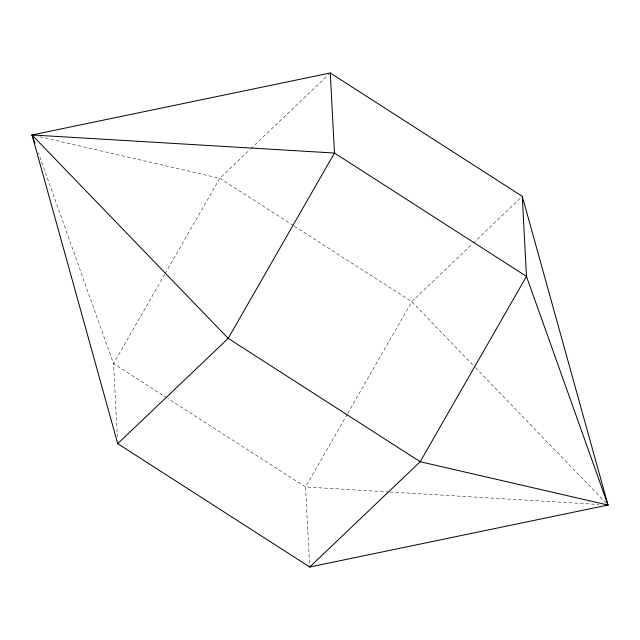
<?xml version="1.0" encoding="UTF-8"?>
<svg xmlns="http://www.w3.org/2000/svg" width="640" height="640" viewBox="0 0 640 640"><rect width="100%" height="100%" fill="white"/><g stroke="black" fill="none" stroke-linecap="round" stroke-linejoin="round"><path stroke-width="0.48" stroke-dasharray="3.2 2.4" d="M164.68 274.4L113.528 363.608L117.36 436.736M165.176 273.536L219.808 178.272L250.128 149.368M347.248 414.216L305.528 486.968L309.72 567.016M347.744 413.352L411.808 301.632L472.456 243.824M250.856 148.68L328.832 74.36M473.176 243.136L520.832 197.72M389.104 491.96L305.528 486.968L168.024 398.624M390.104 492.016L599.048 504.504M39.784 136.76L219.808 178.272L293.584 225.672M294.424 226.216L411.808 301.632L474.896 367.04M167.184 398.08L113.528 363.608L38.376 152.84M475.584 367.752L605.92 502.88"/><path stroke-width="0.96" d="M117.72 443.656L228.192 338.368L334.472 153.032L330.28 72.984L32 134.96L117.72 443.656L309.72 567.016L608 505.04L522.28 196.344L330.28 72.984M309.72 567.016L420.192 461.728L526.472 276.392L522.28 196.344M606.008 504.92L608 505.04L526.472 276.392L334.472 153.032L32 134.96L35.016 143.432M33.944 135.416L32 134.96L228.192 338.368L420.192 461.728L608 505.04"/></g></svg>
